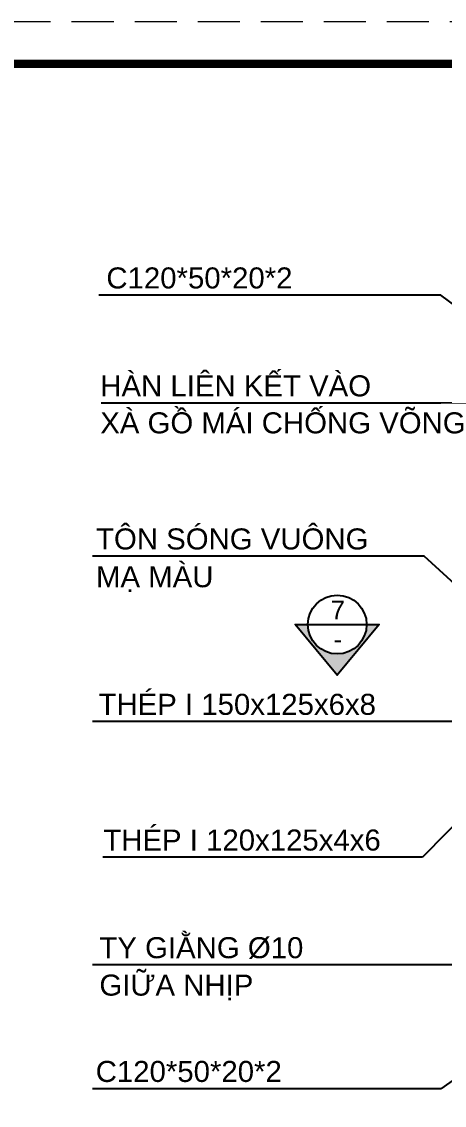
# Model space of a CAD drawing. Header units: inches. Extents: x 651127 to 1529722, y 768575 to 1021311.
# Drawn here: x 1215227 to 1220254, y 815091 to 827975 of the extents above; entities that cross this region are included whole.
import ezdxf
from ezdxf.enums import TextEntityAlignment as Align

# ---------------------------------------------------------------- set-up
doc = ezdxf.new("R2010")
doc.units = ezdxf.units.IN
doc.header["$LTSCALE"] = 1000
doc.header["$MEASUREMENT"] = 0
doc.linetypes.add('HIDDEN', pattern=[0.375, 0.25, -0.125])
doc.layers.get('DEFPOINTS').update_dxf_attribs({"color": 8, "lineweight": 9})
for name, color, linetype in [('DWGshare.com_1', 7, 'Continuous'), ('DWGshare.com_10', 7, 'Continuous'), ('DWGshare.com_16', 2, 'Continuous'), ('DWGshare.com_19', 136, 'Continuous')]:
    doc.layers.add(name, color=color, linetype=linetype)
doc.styles.add('DWGshare.com_11', font='VNI-HelveB.TTF')
doc.styles.add('DWGshare.com_14', font='romans.shx', dxfattribs={"width": 0.8})
doc.styles.add('DWGshare.com_6', font='VHELVEN.TTF')
doc.dimstyles.new('DWGshare.com_12', dxfattribs={"dimscale": 100, "dimtxt": 2, "dimasz": 1.5, "dimexe": 1.5, "dimexo": 1.5, "dimgap": 1, "dimtad": 1, "dimdec": 0, "dimlfac": 0.2, "dimzin": 0, "dimdsep": 46, "dimtxsty": 'DWGshare.com_14', "dimblk": 'DWGshare.com_1', "dimcen": 3, "dimdle": 1.5, "dimclrd": 256, "dimclre": 256, "dimclrt": 7, "dimadec": 0, "dimazin": 0, "dimtfac": 1, "dimtdec": 0, "dimtix": 1, "dimtmove": 2, "dimatfit": 3, "dimfxl": 1, "dimtolj": 1, "dimtzin": 0, "dimarcsym": 0})

# ---------------------------------------------------------------- blocks, each defined once
blk = doc.blocks.new('DWGshare.com_1')
at = {"color": 0, "linetype": 'ByBlock', "const_width": 0.3}
blk.add_lwpolyline([(-0.5, -0.5), (0.5, 0.5)], dxfattribs=at)

msp = doc.modelspace()

# ---------------------------------------------------------------- hatches: boundary and pattern name
at = {"layer": 'DWGshare.com_16'}
msp.add_hatch(color=31, dxfattribs=at).paths.add_polyline_path([(1218980.3, 820207.3), (1219480.3, 820807.3), (1219330.3, 820807.3, -0.4142136), (1218980.3, 820457.3, -0.4142136), (1218630.3, 820807.3), (1218480.3, 820807.3)])

# ---------------------------------------------------------------- linework, layer by layer
at = {"layer": 'DEFPOINTS', "linetype": 'HIDDEN', "ltscale": 2}
msp.add_lwpolyline([(1180221.5, 768574.8), (1264321.5, 768574.8), (1264321.5, 827974.8), (1180221.5, 827974.8)], close=True, dxfattribs=at)
at = {"layer": 'DWGshare.com_1', "const_width": 100}
msp.add_lwpolyline([(1182221.5, 769074.8), (1263821.5, 769074.8), (1263821.5, 827474.8), (1182221.5, 827474.8)], close=True, dxfattribs=at)
at = {"layer": 'DWGshare.com_16', "color": 31}
msp.add_line((1218630.3, 820807.3), (1219330.3, 820807.3), dxfattribs=at)
msp.add_lwpolyline([(1219330.3, 820807.3), (1219480.3, 820807.3), (1218980.3, 820207.3), (1218980.3, 820207.3), (1218480.3, 820807.3), (1218630.3, 820807.3)], dxfattribs=at)
msp.add_circle((1218980.3, 820807.3), 350, dxfattribs=at)

# ---------------------------------------------------------------- texts
at = {"layer": 'DWGshare.com_10', "style": 'DWGshare.com_6'}
for s, p in [('C120*50*20*2', (1216234.5, 824803)), ('HAØN LIEÂN KEÁT VAØO', (1216161.8, 823520.2)), ('XAØ GOÀ MAÙI CHOÁNG VOÕNG', (1216161.8, 823080.2)), ('TOÂN SOÙNG VUOÂNG', (1216111.6, 821700)), ('MAÏ MAØU', (1216111.6, 821251)), ('THEÙP I 150x125x6x8', (1216141.2, 819733.5)), ('THEÙP I 120x125x4x6', (1216198, 818120.1)), ('TY GIAÈNG Þ10', (1216151.8, 816840.3)), ('GIÖÕA NHÒP', (1216151.8, 816395.5)), ('C120*50*20*2', (1216107.6, 815369))]:
    msp.add_text(s, height=250, dxfattribs=at).set_placement(p)
at = {"layer": 'DWGshare.com_16', "color": 31, "style": 'DWGshare.com_11'}
msp.add_text('7', height=220, dxfattribs=at).set_placement((1218987.8, 820980.9), align=Align.MIDDLE_CENTER)
msp.add_text('-', height=220, dxfattribs=at).set_placement((1218988.8, 820742.8), align=Align.TOP_CENTER)

# ---------------------------------------------------------------- leaders
at = {"layer": 'DWGshare.com_19'}
for points in [[(1220837.7, 824258.9), (1220212.7, 824723.1), (1216144.5, 824723.1)], [(1221837.7, 823455.9), (1220212.7, 823440.3), (1216170.9, 823440.3)], [(1220667.6, 821023), (1220013, 821620), (1216068, 821620)], [(1222450.4, 819004.8), (1221671.7, 819653.5), (1216068, 819653.5)], [(1221117.8, 819187.1), (1219995.7, 818040.1), (1216192.6, 818040.1)], [(1221487.7, 817530.1), (1220775.7, 816760.3), (1216068, 816760.3)], [(1220837.7, 815730.6), (1220212.7, 815289.1), (1216068, 815289.1)]]:
    msp.add_leader(points, dimstyle='DWGshare.com_12', override={"dimtad": 0}, dxfattribs=at)

doc.saveas('drawing.dxf')
